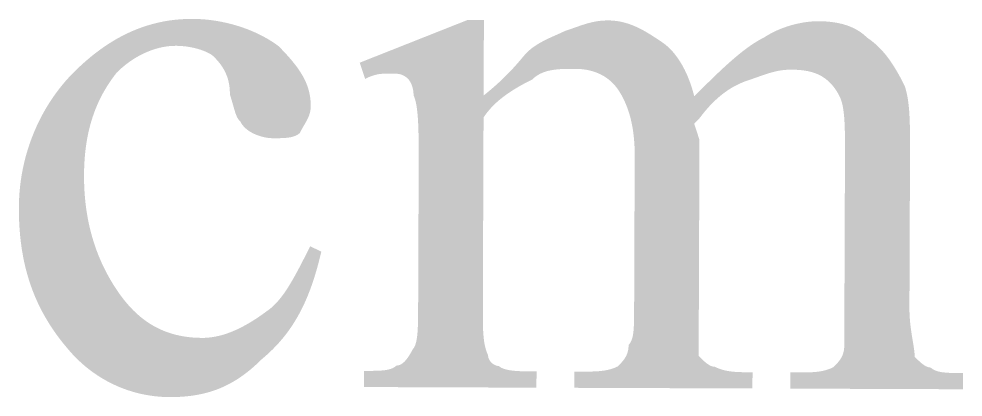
# Model space of a CAD drawing. Header units: millimetres. Extents: x -125 to 146, y -26 to 163.
# Drawn here: x 8.94 to 16.36, y 95.68 to 98.65 of the extents above; entities that cross this region are included whole.
import ezdxf

# ---------------------------------------------------------------- set-up
doc = ezdxf.new("R2010")
doc.units = ezdxf.units.MM
doc.header["$MEASUREMENT"] = 0
doc.layers.get('0').update_dxf_attribs({"color": 255, "linetype": 'CONTINUOUS'})

msp = doc.modelspace()

# ---------------------------------------------------------------- hatches: boundary and pattern name
at = {"true_color": 0x000007}
for points in [[(11.3176, 96.8226), (11.3063, 96.7756), (11.2946, 96.73), (11.2823, 96.6855), (11.2696, 96.6422), (11.2563, 96.6001), (11.2424, 96.5592), (11.2278, 96.5193), (11.2126, 96.4805), (11.1966, 96.4427), (11.18, 96.4059), (11.1625, 96.37), (11.1442, 96.3351), (11.125, 96.301), (11.1049, 96.2678), (11.0839, 96.2354), (11.0619, 96.2038), (11.0389, 96.1729), (11.0148, 96.1428), (10.9897, 96.1133), (10.9634, 96.0845), (10.9359, 96.0563), (10.9073, 96.0287), (10.8774, 96.0016), (10.8462, 95.975), (10.8196, 95.9493), (10.793, 95.9249), (10.7664, 95.9018), (10.7396, 95.8799), (10.7127, 95.8594), (10.6856, 95.84), (10.6583, 95.8218), (10.6307, 95.8049), (10.6029, 95.7891), (10.5747, 95.7745), (10.5462, 95.761), (10.5172, 95.7487), (10.4879, 95.7374), (10.458, 95.7273), (10.4277, 95.7182), (10.3968, 95.7101), (10.3653, 95.7031), (10.3332, 95.6971), (10.3004, 95.6921), (10.2669, 95.6881), (10.2327, 95.685), (10.1978, 95.6828), (10.162, 95.6816), (10.1254, 95.6813), (10.0884, 95.6821), (10.0514, 95.6842), (10.0145, 95.6877), (9.9777, 95.6925), (9.941, 95.6985), (9.9046, 95.706), (9.8683, 95.7147), (9.8324, 95.7247), (9.7967, 95.7361), (9.7614, 95.7488), (9.7264, 95.7628), (9.6919, 95.7782), (9.6577, 95.7948), (9.6241, 95.8128), (9.591, 95.8321), (9.5585, 95.8528), (9.5265, 95.8747), (9.4952, 95.898), (9.4645, 95.9226), (9.4346, 95.9485), (9.4053, 95.9757), (9.3769, 96.0042), (9.3493, 96.0341), (9.3225, 96.0653), (9.2915, 96.1027), (9.2619, 96.1406), (9.2335, 96.179), (9.2064, 96.218), (9.1807, 96.2576), (9.1563, 96.2978), (9.1331, 96.3387), (9.1113, 96.3803), (9.0908, 96.4227), (9.0716, 96.4658), (9.0538, 96.5097), (9.0372, 96.5545), (9.022, 96.6002), (9.0081, 96.6467), (8.9956, 96.6942), (8.9844, 96.7427), (8.9745, 96.7922), (8.9659, 96.8428), (8.9587, 96.8944), (8.9529, 96.9471), (8.9484, 97.001), (8.9452, 97.0561), (8.9434, 97.1125), (8.9429, 97.17), (8.944, 97.2227), (8.9468, 97.2749), (8.9514, 97.3266), (8.9576, 97.3777), (8.9655, 97.4283), (8.9749, 97.4782), (8.9859, 97.5274), (8.9984, 97.576), (9.0124, 97.6238), (9.0278, 97.6709), (9.0447, 97.7172), (9.0629, 97.7626), (9.0824, 97.8071), (9.1032, 97.8508), (9.1252, 97.8935), (9.1484, 97.9352), (9.1728, 97.9759), (9.1983, 98.0155), (9.2249, 98.0541), (9.2526, 98.0916), (9.2812, 98.1278), (9.3108, 98.1629), (9.3414, 98.1968), (9.3728, 98.2294), (9.4049, 98.2606), (9.4375, 98.2909), (9.4705, 98.3202), (9.504, 98.3485), (9.538, 98.3758), (9.5726, 98.402), (9.6077, 98.4271), (9.6433, 98.4511), (9.6796, 98.4739), (9.7164, 98.4954), (9.7539, 98.5158), (9.792, 98.5348), (9.8308, 98.5525), (9.8702, 98.5688), (9.9103, 98.5838), (9.9512, 98.5973), (9.9928, 98.6093), (10.0351, 98.6199), (10.0782, 98.6289), (10.122, 98.6363), (10.1667, 98.642), (10.2122, 98.6462), (10.2585, 98.6486), (10.3057, 98.6493), (10.3375, 98.6487), (10.3692, 98.6473), (10.4008, 98.6451), (10.4323, 98.642), (10.4637, 98.6381), (10.4948, 98.6334), (10.5258, 98.6279), (10.5565, 98.6217), (10.5869, 98.6148), (10.6169, 98.6071), (10.6466, 98.5988), (10.6759, 98.5897), (10.7048, 98.58), (10.7331, 98.5697), (10.761, 98.5587), (10.7883, 98.5472), (10.815, 98.535), (10.841, 98.5223), (10.8664, 98.509), (10.8912, 98.4952), (10.9151, 98.4809), (10.9383, 98.4661), (10.9607, 98.4509), (10.9823, 98.4351), (11.0029, 98.4141), (11.0227, 98.3935), (11.0416, 98.3732), (11.0596, 98.3533), (11.0767, 98.3337), (11.0929, 98.3143), (11.1083, 98.2951), (11.1228, 98.2762), (11.1364, 98.2573), (11.1491, 98.2386), (11.1609, 98.2199), (11.1719, 98.2013), (11.182, 98.1826), (11.1912, 98.1639), (11.1995, 98.1451), (11.2069, 98.1262), (11.2134, 98.1071), (11.2191, 98.0879), (11.2239, 98.0683), (11.2278, 98.0486), (11.2308, 98.0285), (11.2329, 98.008), (11.2342, 97.9872), (11.2345, 97.9659), (11.2343, 97.9555), (11.2336, 97.9456), (11.2325, 97.936), (11.2311, 97.9267), (11.2292, 97.9177), (11.227, 97.909), (11.2245, 97.9005), (11.2217, 97.8922), (11.2186, 97.8841), (11.2152, 97.876), (11.2116, 97.8681), (11.2077, 97.8602), (11.2036, 97.8522), (11.1993, 97.8443), (11.1948, 97.8362), (11.1901, 97.8281), (11.1853, 97.8198), (11.1804, 97.8113), (11.1753, 97.8026), (11.1702, 97.7937), (11.165, 97.7844), (11.1597, 97.7748), (11.1544, 97.7649), (11.1491, 97.7545), (11.1436, 97.7495), (11.1376, 97.7449), (11.1313, 97.7406), (11.1245, 97.7368), (11.1174, 97.7333), (11.11, 97.7302), (11.1022, 97.7274), (11.0941, 97.7249), (11.0857, 97.7228), (11.0771, 97.7209), (11.0681, 97.7192), (11.059, 97.7178), (11.0496, 97.7166), (11.04, 97.7157), (11.0303, 97.7149), (11.0204, 97.7142), (11.0103, 97.7138), (11.0001, 97.7134), (10.9898, 97.7132), (10.9794, 97.713), (10.9689, 97.7129), (10.9584, 97.7129), (10.9478, 97.7129), (10.9373, 97.713), (10.9265, 97.7132), (10.9153, 97.7139), (10.9038, 97.7151), (10.892, 97.7167), (10.88, 97.7187), (10.8678, 97.7212), (10.8556, 97.7241), (10.8432, 97.7274), (10.8309, 97.7312), (10.8187, 97.7355), (10.8065, 97.7401), (10.7945, 97.7453), (10.7827, 97.7508), (10.7713, 97.7568), (10.7601, 97.7632), (10.7493, 97.7701), (10.739, 97.7774), (10.7292, 97.7852), (10.7199, 97.7934), (10.7112, 97.802), (10.7032, 97.8111), (10.6959, 97.8206), (10.6894, 97.8305), (10.6837, 97.8409), (10.6787, 97.8462), (10.674, 97.8516), (10.6697, 97.857), (10.6658, 97.8626), (10.6621, 97.8683), (10.6587, 97.8741), (10.6555, 97.8802), (10.6525, 97.8866), (10.6497, 97.8933), (10.647, 97.9003), (10.6443, 97.9077), (10.6417, 97.9155), (10.6391, 97.9238), (10.6364, 97.9325), (10.6337, 97.9418), (10.6308, 97.9517), (10.6279, 97.9621), (10.6247, 97.9732), (10.6213, 97.985), (10.6177, 97.9975), (10.6138, 98.0108), (10.6095, 98.0249), (10.6049, 98.0398), (10.5999, 98.0555), (10.5997, 98.0712), (10.5991, 98.0864), (10.598, 98.1013), (10.5966, 98.1157), (10.5946, 98.1298), (10.5923, 98.1435), (10.5894, 98.157), (10.5862, 98.1701), (10.5825, 98.1829), (10.5783, 98.1954), (10.5737, 98.2077), (10.5687, 98.2197), (10.5633, 98.2315), (10.5573, 98.2431), (10.551, 98.2546), (10.5442, 98.2659), (10.537, 98.277), (10.5293, 98.288), (10.5212, 98.2989), (10.5126, 98.3097), (10.5036, 98.3204), (10.4942, 98.3311), (10.4843, 98.3417), (10.474, 98.3523), (10.4683, 98.3577), (10.4617, 98.363), (10.4543, 98.3682), (10.4462, 98.3734), (10.4373, 98.3786), (10.4278, 98.3836), (10.4175, 98.3885), (10.4067, 98.3934), (10.3952, 98.398), (10.3833, 98.4025), (10.3707, 98.4069), (10.3578, 98.411), (10.3443, 98.4149), (10.3305, 98.4186), (10.3163, 98.422), (10.3018, 98.4251), (10.2869, 98.428), (10.2718, 98.4305), (10.2565, 98.4327), (10.241, 98.4345), (10.2254, 98.436), (10.2096, 98.4371), (10.1938, 98.4378), (10.1779, 98.4381), (10.1568, 98.4377), (10.1356, 98.4365), (10.1145, 98.4345), (10.0934, 98.4316), (10.0725, 98.4279), (10.0515, 98.4234), (10.0307, 98.4181), (10.0101, 98.4121), (9.9896, 98.4053), (9.9692, 98.3978), (9.949, 98.3897), (9.929, 98.3808), (9.9093, 98.3713), (9.8897, 98.3611), (9.8704, 98.3504), (9.8514, 98.339), (9.8327, 98.327), (9.8143, 98.3144), (9.7963, 98.3013), (9.7785, 98.2877), (9.7612, 98.2735), (9.7442, 98.2589), (9.7276, 98.2438), (9.7115, 98.2282), (9.6907, 98.2012), (9.6707, 98.1739), (9.6517, 98.1461), (9.6335, 98.1178), (9.6162, 98.089), (9.5997, 98.0597), (9.5842, 98.0299), (9.5695, 97.9995), (9.5558, 97.9685), (9.5428, 97.937), (9.5308, 97.9048), (9.5197, 97.872), (9.5094, 97.8386), (9.5, 97.8045), (9.4915, 97.7697), (9.4839, 97.7341), (9.4771, 97.6979), (9.4713, 97.6609), (9.4663, 97.6231), (9.4622, 97.5846), (9.4589, 97.5452), (9.4566, 97.5051), (9.4551, 97.464), (9.4545, 97.4221), (9.4548, 97.38), (9.456, 97.3383), (9.458, 97.2971), (9.461, 97.2563), (9.4648, 97.2159), (9.4695, 97.176), (9.4751, 97.1365), (9.4815, 97.0975), (9.4889, 97.0589), (9.4971, 97.0207), (9.5062, 96.9829), (9.5163, 96.9457), (9.5271, 96.9088), (9.5389, 96.8724), (9.5516, 96.8364), (9.5651, 96.8008), (9.5795, 96.7657), (9.5948, 96.731), (9.611, 96.6968), (9.6281, 96.663), (9.6461, 96.6297), (9.6649, 96.5967), (9.6846, 96.5642), (9.7052, 96.5322), (9.7265, 96.5007), (9.7482, 96.4706), (9.7705, 96.4418), (9.7932, 96.4143), (9.8164, 96.3882), (9.8402, 96.3635), (9.8645, 96.3401), (9.8894, 96.318), (9.9149, 96.2972), (9.9411, 96.2778), (9.9678, 96.2598), (9.9952, 96.2431), (10.0233, 96.2277), (10.052, 96.2136), (10.0814, 96.2009), (10.1116, 96.1895), (10.1425, 96.1794), (10.1742, 96.1707), (10.2066, 96.1633), (10.2399, 96.1572), (10.2739, 96.1524), (10.3088, 96.149), (10.3445, 96.1468), (10.3811, 96.1461), (10.4023, 96.1464), (10.4235, 96.1476), (10.4446, 96.1497), (10.4658, 96.1526), (10.487, 96.1563), (10.5082, 96.1608), (10.5294, 96.1661), (10.5506, 96.1721), (10.5718, 96.1788), (10.5929, 96.1863), (10.6141, 96.1945), (10.6353, 96.2033), (10.6565, 96.2128), (10.6778, 96.223), (10.699, 96.2338), (10.7202, 96.2451), (10.7414, 96.2571), (10.7626, 96.2697), (10.7838, 96.2827), (10.805, 96.2964), (10.8262, 96.3105), (10.8475, 96.3252), (10.8687, 96.3403), (10.8899, 96.3558), (10.9056, 96.3671), (10.9209, 96.3793), (10.9359, 96.3923), (10.9505, 96.4061), (10.9648, 96.4208), (10.9788, 96.4364), (10.9927, 96.4529), (11.0064, 96.4702), (11.0199, 96.4883), (11.0333, 96.5074), (11.0466, 96.5273), (11.06, 96.548), (11.0733, 96.5697), (11.0866, 96.5922), (11.1001, 96.6155), (11.1136, 96.6398), (11.1273, 96.6649), (11.1412, 96.6909), (11.1553, 96.7178), (11.1697, 96.7455), (11.1843, 96.7741), (11.1993, 96.8036), (11.2147, 96.834), (11.2305, 96.8652)], [(12.5922, 98.0482), (12.618, 98.069), (12.6426, 98.0894), (12.666, 98.1093), (12.6881, 98.1288), (12.709, 98.1477), (12.7289, 98.1661), (12.7476, 98.1839), (12.7652, 98.2012), (12.7818, 98.2179), (12.7974, 98.234), (12.8121, 98.2494), (12.8258, 98.2643), (12.8386, 98.2784), (12.8506, 98.2919), (12.8618, 98.3047), (12.8722, 98.3168), (12.8819, 98.3282), (12.8909, 98.3388), (12.8992, 98.3486), (12.9069, 98.3577), (12.914, 98.3659), (12.9205, 98.3733), (12.9265, 98.3799), (12.9321, 98.3856), (12.9429, 98.3959), (12.9541, 98.4058), (12.9658, 98.4153), (12.9777, 98.4244), (12.9899, 98.4332), (13.0024, 98.4416), (13.0151, 98.4496), (13.028, 98.4574), (13.041, 98.4648), (13.0542, 98.472), (13.0674, 98.4789), (13.0806, 98.4856), (13.0939, 98.492), (13.1071, 98.4983), (13.1202, 98.5044), (13.1332, 98.5103), (13.1461, 98.516), (13.1588, 98.5217), (13.1713, 98.5272), (13.1835, 98.5326), (13.1954, 98.538), (13.207, 98.5433), (13.2182, 98.5486), (13.229, 98.5538), (13.2447, 98.5591), (13.26, 98.5643), (13.2749, 98.5694), (13.2895, 98.5746), (13.3038, 98.5796), (13.3178, 98.5846), (13.3317, 98.5894), (13.3453, 98.5942), (13.3588, 98.5987), (13.3722, 98.6032), (13.3856, 98.6074), (13.3989, 98.6114), (13.4122, 98.6152), (13.4256, 98.6188), (13.4391, 98.6221), (13.4527, 98.6251), (13.4665, 98.6279), (13.4805, 98.6303), (13.4947, 98.6324), (13.5092, 98.6341), (13.524, 98.6355), (13.5391, 98.6365), (13.5547, 98.6371), (13.5707, 98.6372), (13.5916, 98.6367), (13.6121, 98.6354), (13.6322, 98.6332), (13.652, 98.6303), (13.6713, 98.6266), (13.6903, 98.6222), (13.709, 98.6172), (13.7274, 98.6116), (13.7454, 98.6053), (13.7632, 98.5985), (13.7807, 98.5912), (13.798, 98.5835), (13.8151, 98.5753), (13.8319, 98.5666), (13.8486, 98.5577), (13.8651, 98.5483), (13.8815, 98.5387), (13.8977, 98.5289), (13.9138, 98.5188), (13.9298, 98.5085), (13.9458, 98.4981), (13.9617, 98.4876), (13.9775, 98.477), (13.9934, 98.4663), (14.009, 98.4553), (14.0241, 98.4433), (14.0389, 98.4306), (14.0532, 98.4171), (14.067, 98.4029), (14.0804, 98.388), (14.0933, 98.3724), (14.1058, 98.3562), (14.1179, 98.3394), (14.1295, 98.322), (14.1407, 98.3042), (14.1514, 98.2858), (14.1617, 98.2671), (14.1716, 98.2479), (14.181, 98.2283), (14.19, 98.2085), (14.1985, 98.1883), (14.2066, 98.1679), (14.2142, 98.1472), (14.2214, 98.1264), (14.2282, 98.1055), (14.2345, 98.0844), (14.2404, 98.0632), (14.2458, 98.0421), (14.2721, 98.0682), (14.298, 98.0939), (14.3236, 98.1191), (14.3487, 98.1438), (14.3734, 98.168), (14.3978, 98.1917), (14.4219, 98.2148), (14.4456, 98.2373), (14.4691, 98.2593), (14.4923, 98.2806), (14.5152, 98.3014), (14.5379, 98.3214), (14.5603, 98.3409), (14.5826, 98.3596), (14.6046, 98.3777), (14.6265, 98.395), (14.6483, 98.4116), (14.6699, 98.4274), (14.6914, 98.4425), (14.7128, 98.4568), (14.7341, 98.4703), (14.7554, 98.4829), (14.7766, 98.4947), (14.7978, 98.5057), (14.814, 98.516), (14.8305, 98.5259), (14.8474, 98.5353), (14.8646, 98.5442), (14.8821, 98.5528), (14.8999, 98.5609), (14.9179, 98.5685), (14.9361, 98.5757), (14.9544, 98.5825), (14.9728, 98.5888), (14.9913, 98.5947), (15.0099, 98.6002), (15.0284, 98.6052), (15.0469, 98.6097), (15.0653, 98.6138), (15.0836, 98.6175), (15.1018, 98.6208), (15.1198, 98.6236), (15.1375, 98.6259), (15.155, 98.6278), (15.1722, 98.6293), (15.1891, 98.6304), (15.2056, 98.631), (15.2216, 98.6311), (15.2426, 98.6308), (15.2631, 98.6301), (15.2832, 98.6289), (15.3028, 98.6273), (15.3219, 98.6252), (15.3407, 98.6227), (15.359, 98.6198), (15.3768, 98.6164), (15.3942, 98.6126), (15.4112, 98.6084), (15.4277, 98.6037), (15.4438, 98.5986), (15.4594, 98.593), (15.4746, 98.587), (15.4893, 98.5805), (15.5037, 98.5736), (15.5175, 98.5663), (15.5309, 98.5585), (15.5439, 98.5503), (15.5565, 98.5417), (15.5685, 98.5326), (15.5802, 98.5231), (15.5914, 98.5131), (15.6022, 98.5027), (15.6181, 98.4919), (15.6336, 98.4806), (15.6486, 98.4688), (15.6633, 98.4566), (15.6775, 98.444), (15.6914, 98.4309), (15.7049, 98.4174), (15.7181, 98.4035), (15.731, 98.3891), (15.7436, 98.3743), (15.7559, 98.3591), (15.7679, 98.3434), (15.7798, 98.3272), (15.7914, 98.3106), (15.8028, 98.2936), (15.814, 98.2762), (15.825, 98.2583), (15.836, 98.2399), (15.8468, 98.2211), (15.8575, 98.2019), (15.8681, 98.1822), (15.8787, 98.1621), (15.8892, 98.1416), (15.8997, 98.1206), (15.9048, 98.1042), (15.9093, 98.0873), (15.9135, 98.07), (15.9173, 98.0522), (15.9207, 98.0339), (15.9238, 98.0151), (15.9266, 97.9958), (15.929, 97.976), (15.9311, 97.9555), (15.933, 97.9345), (15.9346, 97.9129), (15.9359, 97.8906), (15.9371, 97.8677), (15.938, 97.8441), (15.9387, 97.8199), (15.9393, 97.7949), (15.9397, 97.7692), (15.94, 97.7428), (15.9402, 97.7156), (15.9403, 97.6876), (15.9403, 97.6589), (15.9402, 97.6292), (15.9401, 97.5988), (15.94, 97.5675), (15.9356, 96.3795), (15.9358, 96.3586), (15.9363, 96.3381), (15.9372, 96.318), (15.9385, 96.2984), (15.94, 96.2792), (15.9418, 96.2604), (15.9438, 96.2421), (15.946, 96.2242), (15.9484, 96.2068), (15.9509, 96.1898), (15.9534, 96.1733), (15.956, 96.1572), (15.9586, 96.1415), (15.9611, 96.1263), (15.9636, 96.1115), (15.9659, 96.0972), (15.9682, 96.0833), (15.9702, 96.0698), (15.972, 96.0568), (15.9736, 96.0442), (15.9749, 96.0321), (15.9758, 96.0204), (15.9764, 96.0092), (15.9766, 95.9984), (15.9818, 95.993), (15.9871, 95.9878), (15.9924, 95.9825), (15.9976, 95.9773), (16.0029, 95.9722), (16.0082, 95.9672), (16.0135, 95.9622), (16.0187, 95.9574), (16.024, 95.9528), (16.0293, 95.9483), (16.0346, 95.944), (16.0398, 95.9399), (16.0451, 95.936), (16.0504, 95.9324), (16.0557, 95.929), (16.061, 95.9259), (16.0662, 95.9231), (16.0715, 95.9206), (16.0768, 95.9184), (16.0821, 95.9166), (16.0874, 95.9152), (16.0927, 95.9141), (16.098, 95.9135), (16.1032, 95.9132), (16.1087, 95.9081), (16.1147, 95.9035), (16.1211, 95.8992), (16.1279, 95.8953), (16.1351, 95.8918), (16.1428, 95.8886), (16.151, 95.8858), (16.1596, 95.8832), (16.1686, 95.881), (16.1781, 95.879), (16.188, 95.8773), (16.1984, 95.8758), (16.2092, 95.8746), (16.2204, 95.8735), (16.2321, 95.8726), (16.2442, 95.8719), (16.2568, 95.8714), (16.2698, 95.8709), (16.2832, 95.8706), (16.2971, 95.8704), (16.3114, 95.8702), (16.3262, 95.8701), (16.3414, 95.87), (16.3571, 95.8699), (16.3566, 95.7429), (14.9993, 95.748), (14.9998, 95.875), (15.0421, 95.8748), (15.0578, 95.8748), (15.073, 95.8747), (15.0878, 95.8747), (15.1023, 95.8748), (15.1164, 95.8749), (15.1301, 95.8751), (15.1435, 95.8755), (15.1566, 95.876), (15.1694, 95.8766), (15.1819, 95.8774), (15.1942, 95.8783), (15.2062, 95.8795), (15.218, 95.8809), (15.2296, 95.8825), (15.241, 95.8844), (15.2523, 95.8866), (15.2634, 95.889), (15.2744, 95.8918), (15.2852, 95.8949), (15.296, 95.8984), (15.3067, 95.9022), (15.3174, 95.9064), (15.328, 95.911), (15.3386, 95.916), (15.3439, 95.9213), (15.3492, 95.9266), (15.3545, 95.9319), (15.3597, 95.9373), (15.3648, 95.9428), (15.3698, 95.9483), (15.3747, 95.954), (15.3795, 95.9598), (15.3842, 95.9657), (15.3887, 95.9718), (15.393, 95.9781), (15.3971, 95.9846), (15.4009, 95.9913), (15.4046, 95.9983), (15.408, 96.0055), (15.4111, 96.013), (15.4139, 96.0208), (15.4164, 96.0289), (15.4186, 96.0373), (15.4204, 96.0461), (15.4219, 96.0552), (15.423, 96.0648), (15.4236, 96.0747), (15.4239, 96.0851), (15.4239, 96.0906), (15.4239, 96.0966), (15.424, 96.103), (15.424, 96.11), (15.424, 96.1174), (15.424, 96.1254), (15.4241, 96.134), (15.4241, 96.1431), (15.4241, 96.1528), (15.4242, 96.1631), (15.4242, 96.174), (15.4243, 96.1856), (15.4243, 96.1978), (15.4244, 96.2108), (15.4244, 96.2244), (15.4245, 96.2387), (15.4245, 96.2538), (15.4246, 96.2696), (15.4246, 96.2862), (15.4247, 96.3036), (15.4248, 96.3218), (15.4248, 96.3408), (15.4249, 96.3607), (15.425, 96.3814), (15.4294, 97.5694), (15.4295, 97.5956), (15.4296, 97.6214), (15.4296, 97.6467), (15.4296, 97.6715), (15.4295, 97.6958), (15.4293, 97.7196), (15.429, 97.7428), (15.4285, 97.7655), (15.428, 97.7875), (15.4272, 97.809), (15.4263, 97.8299), (15.4251, 97.8502), (15.4238, 97.8698), (15.4222, 97.8887), (15.4203, 97.907), (15.4182, 97.9245), (15.4157, 97.9414), (15.413, 97.9575), (15.4099, 97.9729), (15.4064, 97.9875), (15.4026, 98.0013), (15.3984, 98.0143), (15.3938, 98.0265), (15.3888, 98.0378), (15.3781, 98.0584), (15.3669, 98.0777), (15.3553, 98.0957), (15.3432, 98.1125), (15.3307, 98.1281), (15.3177, 98.1426), (15.3043, 98.156), (15.2905, 98.1683), (15.2762, 98.1796), (15.2615, 98.19), (15.2463, 98.1993), (15.2307, 98.2078), (15.2146, 98.2153), (15.1981, 98.222), (15.1811, 98.2279), (15.1637, 98.2331), (15.1459, 98.2375), (15.1276, 98.2412), (15.1089, 98.2443), (15.0897, 98.2467), (15.0701, 98.2485), (15.05, 98.2498), (15.0295, 98.2506), (15.0086, 98.2509), (14.9929, 98.2508), (14.9777, 98.2502), (14.9628, 98.2492), (14.9482, 98.2478), (14.9339, 98.2461), (14.9199, 98.244), (14.9061, 98.2415), (14.8925, 98.2388), (14.879, 98.2358), (14.8657, 98.2325), (14.8524, 98.2289), (14.8391, 98.2251), (14.8259, 98.2211), (14.8126, 98.2168), (14.7992, 98.2124), (14.7858, 98.2078), (14.7721, 98.2031), (14.7583, 98.1983), (14.7443, 98.1933), (14.73, 98.1882), (14.7155, 98.1831), (14.7005, 98.1779), (14.6853, 98.1727), (14.6696, 98.1675), (14.6537, 98.162), (14.6378, 98.1561), (14.6219, 98.1497), (14.606, 98.1428), (14.5901, 98.1354), (14.5742, 98.1275), (14.5583, 98.1189), (14.5424, 98.1099), (14.5265, 98.1002), (14.5106, 98.0899), (14.4946, 98.0789), (14.4787, 98.0673), (14.4628, 98.0551), (14.4469, 98.0421), (14.431, 98.0284), (14.415, 98.014), (14.3991, 97.9988), (14.3832, 97.9829), (14.3672, 97.9662), (14.3513, 97.9486), (14.3353, 97.9302), (14.3194, 97.911), (14.3034, 97.8909), (14.2875, 97.8699), (14.245, 97.8278), (14.2869, 97.7006), (14.282, 96.3856), (14.2819, 96.3598), (14.2818, 96.3353), (14.2817, 96.312), (14.2816, 96.2898), (14.2816, 96.2687), (14.2815, 96.2487), (14.2814, 96.2297), (14.2814, 96.2116), (14.2813, 96.1944), (14.2812, 96.178), (14.2812, 96.1624), (14.2811, 96.1475), (14.2811, 96.1333), (14.281, 96.1196), (14.281, 96.1066), (14.2809, 96.094), (14.2809, 96.0819), (14.2808, 96.0701), (14.2808, 96.0587), (14.2808, 96.0475), (14.2807, 96.0366), (14.2807, 96.0259), (14.2806, 96.0152), (14.2806, 96.0046), (14.2859, 95.9993), (14.2911, 95.994), (14.2964, 95.9888), (14.3017, 95.9836), (14.307, 95.9785), (14.3122, 95.9734), (14.3175, 95.9685), (14.3228, 95.9637), (14.328, 95.9591), (14.3333, 95.9546), (14.3386, 95.9503), (14.3439, 95.9462), (14.3492, 95.9423), (14.3544, 95.9387), (14.3597, 95.9353), (14.365, 95.9322), (14.3703, 95.9294), (14.3756, 95.9269), (14.3808, 95.9247), (14.3861, 95.9229), (14.3914, 95.9215), (14.3967, 95.9204), (14.402, 95.9197), (14.4073, 95.9195), (14.4178, 95.9144), (14.4284, 95.9097), (14.4391, 95.9054), (14.4497, 95.9015), (14.4605, 95.898), (14.4713, 95.8948), (14.4823, 95.8919), (14.4934, 95.8894), (14.5046, 95.8871), (14.516, 95.8852), (14.5276, 95.8834), (14.5394, 95.882), (14.5514, 95.8807), (14.5637, 95.8796), (14.5762, 95.8788), (14.589, 95.8781), (14.6021, 95.8775), (14.6155, 95.8771), (14.6292, 95.8767), (14.6433, 95.8765), (14.6577, 95.8763), (14.6726, 95.8762), (14.6878, 95.8761), (14.7035, 95.8761), (14.703, 95.7491), (13.3033, 95.7542), (13.3038, 95.8812), (13.3249, 95.8812), (13.345, 95.8811), (13.3644, 95.8811), (13.3829, 95.8811), (13.4007, 95.8813), (13.4178, 95.8815), (13.4342, 95.8818), (13.4499, 95.8823), (13.4651, 95.8829), (13.4796, 95.8837), (13.4937, 95.8846), (13.5072, 95.8858), (13.5203, 95.8872), (13.533, 95.8888), (13.5453, 95.8907), (13.5573, 95.8928), (13.5689, 95.8953), (13.5803, 95.8981), (13.5915, 95.9012), (13.6025, 95.9046), (13.6133, 95.9085), (13.624, 95.9127), (13.6347, 95.9173), (13.6453, 95.9223), (13.6506, 95.9276), (13.6559, 95.9329), (13.6611, 95.9382), (13.6663, 95.9436), (13.6715, 95.9491), (13.6765, 95.9546), (13.6814, 95.9603), (13.6862, 95.9661), (13.6909, 95.972), (13.6953, 95.9781), (13.6996, 95.9844), (13.7037, 95.9909), (13.7076, 95.9976), (13.7113, 96.0046), (13.7147, 96.0118), (13.7178, 96.0193), (13.7206, 96.027), (13.7231, 96.0351), (13.7253, 96.0436), (13.7271, 96.0523), (13.7286, 96.0615), (13.7296, 96.071), (13.7303, 96.081), (13.7306, 96.0913), (13.7357, 96.0968), (13.7403, 96.1028), (13.7446, 96.1092), (13.7485, 96.1162), (13.752, 96.1236), (13.7552, 96.1316), (13.758, 96.1401), (13.7606, 96.1492), (13.7628, 96.1589), (13.7648, 96.1692), (13.7665, 96.1802), (13.768, 96.1917), (13.7692, 96.204), (13.7703, 96.2169), (13.7712, 96.2305), (13.7719, 96.2448), (13.7725, 96.2599), (13.7729, 96.2757), (13.7733, 96.2923), (13.7735, 96.3097), (13.7737, 96.3279), (13.7738, 96.3469), (13.7739, 96.3668), (13.774, 96.3875), (13.7784, 97.5755), (13.7783, 97.6017), (13.7777, 97.6275), (13.7767, 97.6529), (13.7752, 97.6778), (13.7734, 97.7023), (13.771, 97.7264), (13.7682, 97.75), (13.765, 97.7732), (13.7614, 97.7959), (13.7572, 97.8183), (13.7527, 97.8402), (13.7477, 97.8617), (13.7423, 97.8827), (13.7364, 97.9034), (13.7301, 97.9236), (13.7233, 97.9434), (13.7161, 97.9627), (13.7085, 97.9817), (13.7004, 98.0002), (13.6918, 98.0183), (13.6829, 98.036), (13.6734, 98.0533), (13.6636, 98.0701), (13.6533, 98.0866), (13.6425, 98.1021), (13.6313, 98.1167), (13.6197, 98.1305), (13.6076, 98.1434), (13.5952, 98.1555), (13.5824, 98.1669), (13.5692, 98.1775), (13.5558, 98.1873), (13.542, 98.1964), (13.5279, 98.2048), (13.5136, 98.2124), (13.499, 98.2195), (13.4842, 98.2258), (13.4692, 98.2315), (13.454, 98.2366), (13.4387, 98.241), (13.4232, 98.2449), (13.4076, 98.2482), (13.3919, 98.251), (13.3761, 98.2532), (13.3603, 98.2549), (13.3444, 98.2562), (13.3285, 98.2569), (13.3126, 98.2572), (13.2967, 98.2572), (13.2809, 98.2572), (13.2651, 98.2572), (13.2493, 98.257), (13.2336, 98.2567), (13.218, 98.2562), (13.2025, 98.2555), (13.1872, 98.2545), (13.1719, 98.2532), (13.1569, 98.2516), (13.142, 98.2497), (13.1274, 98.2473), (13.1129, 98.2445), (13.0987, 98.2412), (13.0847, 98.2374), (13.0711, 98.233), (13.0577, 98.228), (13.0446, 98.2225), (13.0318, 98.2162), (13.0194, 98.2093), (13.0074, 98.2016), (12.9957, 98.1931), (12.9845, 98.1839), (12.9736, 98.1738), (12.9526, 98.1632), (12.9321, 98.1527), (12.912, 98.142), (12.8923, 98.1313), (12.8731, 98.1205), (12.8543, 98.1096), (12.836, 98.0986), (12.8181, 98.0874), (12.8006, 98.0761), (12.7836, 98.0646), (12.767, 98.0529), (12.7509, 98.041), (12.7352, 98.0288), (12.7199, 98.0165), (12.7051, 98.0039), (12.6907, 97.991), (12.6768, 97.9778), (12.6633, 97.9643), (12.6502, 97.9505), (12.6376, 97.9364), (12.6254, 97.9219), (12.6137, 97.9071), (12.6024, 97.8918), (12.5915, 97.8762), (12.586, 96.3919), (12.586, 96.371), (12.5859, 96.3504), (12.5859, 96.3304), (12.5859, 96.3108), (12.586, 96.2916), (12.5863, 96.2728), (12.5866, 96.2545), (12.587, 96.2367), (12.5876, 96.2192), (12.5884, 96.2023), (12.5893, 96.1857), (12.5905, 96.1696), (12.5919, 96.154), (12.5935, 96.1387), (12.5954, 96.124), (12.5975, 96.1096), (12.6, 96.0957), (12.6027, 96.0823), (12.6058, 96.0693), (12.6093, 96.0567), (12.6131, 96.0445), (12.6173, 96.0328), (12.6219, 96.0216), (12.627, 96.0107), (12.6272, 96.0055), (12.6278, 96.0002), (12.6288, 95.9949), (12.6302, 95.9898), (12.632, 95.9846), (12.6341, 95.9796), (12.6366, 95.9747), (12.6393, 95.9699), (12.6424, 95.9653), (12.6458, 95.9608), (12.6494, 95.9565), (12.6532, 95.9524), (12.6573, 95.9486), (12.6615, 95.9449), (12.666, 95.9416), (12.6706, 95.9385), (12.6754, 95.9357), (12.6802, 95.9332), (12.6853, 95.931), (12.6904, 95.9292), (12.6955, 95.9277), (12.7008, 95.9267), (12.706, 95.926), (12.7113, 95.9258), (12.717, 95.9207), (12.7236, 95.916), (12.7309, 95.9117), (12.7391, 95.9078), (12.7479, 95.9043), (12.7575, 95.9011), (12.7678, 95.8983), (12.7786, 95.8957), (12.7901, 95.8935), (12.8021, 95.8915), (12.8146, 95.8898), (12.8276, 95.8883), (12.841, 95.887), (12.8549, 95.886), (12.8691, 95.8851), (12.8836, 95.8844), (12.8985, 95.8838), (12.9136, 95.8833), (12.9289, 95.883), (12.9444, 95.8828), (12.96, 95.8826), (12.9758, 95.8825), (12.9916, 95.8824), (13.0075, 95.8823), (13.007, 95.7553), (11.6524, 95.7603), (11.6528, 95.8873), (11.6685, 95.8873), (11.6837, 95.8873), (11.6985, 95.8873), (11.7128, 95.8873), (11.7267, 95.8875), (11.7401, 95.8877), (11.7532, 95.888), (11.7657, 95.8885), (11.7779, 95.8891), (11.7895, 95.8899), (11.8008, 95.8909), (11.8116, 95.892), (11.822, 95.8934), (11.8319, 95.8951), (11.8414, 95.897), (11.8504, 95.8992), (11.859, 95.9016), (11.8672, 95.9044), (11.8749, 95.9075), (11.8822, 95.911), (11.8891, 95.9148), (11.8955, 95.9191), (11.9015, 95.9237), (11.907, 95.9287), (11.9123, 95.9289), (11.9176, 95.9296), (11.9229, 95.9307), (11.9282, 95.9322), (11.9335, 95.9342), (11.9388, 95.9366), (11.9441, 95.9394), (11.9494, 95.9427), (11.9547, 95.9464), (11.96, 95.9506), (11.9653, 95.9552), (11.9706, 95.9603), (11.9759, 95.9657), (11.9812, 95.9717), (11.9865, 95.9781), (11.9919, 95.9849), (11.9972, 95.9921), (12.0025, 95.9998), (12.0078, 96.008), (12.0131, 96.0165), (12.0185, 96.0256), (12.0238, 96.035), (12.0291, 96.0449), (12.0345, 96.0553), (12.0395, 96.061), (12.0442, 96.0676), (12.0485, 96.075), (12.0524, 96.0832), (12.0559, 96.0923), (12.0591, 96.1021), (12.062, 96.1128), (12.0645, 96.1241), (12.0667, 96.1363), (12.0687, 96.1491), (12.0705, 96.1626), (12.0719, 96.1768), (12.0732, 96.1917), (12.0743, 96.2072), (12.0752, 96.2234), (12.0759, 96.2401), (12.0765, 96.2575), (12.0769, 96.2754), (12.0773, 96.2938), (12.0775, 96.3128), (12.0777, 96.3323), (12.0779, 96.3523), (12.078, 96.3728), (12.078, 96.3938), (12.082, 97.4547), (12.0821, 97.4913), (12.0822, 97.527), (12.0823, 97.5618), (12.0823, 97.5957), (12.0822, 97.6286), (12.0821, 97.6605), (12.0818, 97.6914), (12.0814, 97.7214), (12.0808, 97.7503), (12.0801, 97.7782), (12.0792, 97.805), (12.0781, 97.8308), (12.0767, 97.8555), (12.0751, 97.8791), (12.0733, 97.9015), (12.0711, 97.9228), (12.0687, 97.943), (12.066, 97.9619), (12.0629, 97.9797), (12.0595, 97.9963), (12.0557, 98.0117), (12.0515, 98.0258), (12.0469, 98.0386), (12.0418, 98.0502), (12.0417, 98.0606), (12.0411, 98.0705), (12.0401, 98.08), (12.0388, 98.089), (12.0373, 98.0976), (12.0354, 98.1058), (12.0334, 98.1135), (12.0311, 98.1208), (12.0287, 98.1277), (12.0262, 98.1341), (12.0236, 98.14), (12.021, 98.1455), (12.0184, 98.1506), (12.0158, 98.1553), (12.0133, 98.1595), (12.0109, 98.1632), (12.0086, 98.1665), (12.0066, 98.1694), (12.0047, 98.1718), (12.0031, 98.1738), (12.0018, 98.1754), (12.0008, 98.1765), (12.0002, 98.1771), (12, 98.1774), (11.9947, 98.1825), (11.9894, 98.1871), (11.9841, 98.1914), (11.9789, 98.1953), (11.9736, 98.1988), (11.9683, 98.202), (11.963, 98.2048), (11.9577, 98.2073), (11.9525, 98.2095), (11.9472, 98.2115), (11.9419, 98.2132), (11.9366, 98.2146), (11.9313, 98.2159), (11.926, 98.2169), (11.9207, 98.2178), (11.9154, 98.2184), (11.9102, 98.219), (11.9049, 98.2194), (11.8996, 98.2197), (11.8943, 98.2199), (11.889, 98.22), (11.8837, 98.2201), (11.8784, 98.2201), (11.8731, 98.2202), (11.8628, 98.2202), (11.8528, 98.2202), (11.8432, 98.2202), (11.8339, 98.2201), (11.825, 98.22), (11.8162, 98.2197), (11.8077, 98.2194), (11.7994, 98.2189), (11.7913, 98.2182), (11.7832, 98.2174), (11.7752, 98.2165), (11.7673, 98.2153), (11.7593, 98.2139), (11.7513, 98.2122), (11.7433, 98.2103), (11.7351, 98.2081), (11.7268, 98.2057), (11.7183, 98.2029), (11.7095, 98.1998), (11.7006, 98.1963), (11.6913, 98.1925), (11.6817, 98.1883), (11.6717, 98.1837), (11.6613, 98.1786), (11.6194, 98.3058), (12.4674, 98.6413), (12.5943, 98.6408)]]:
    msp.add_hatch(color=7, dxfattribs=at).paths.add_polyline_path(points)

doc.saveas('drawing.dxf')
